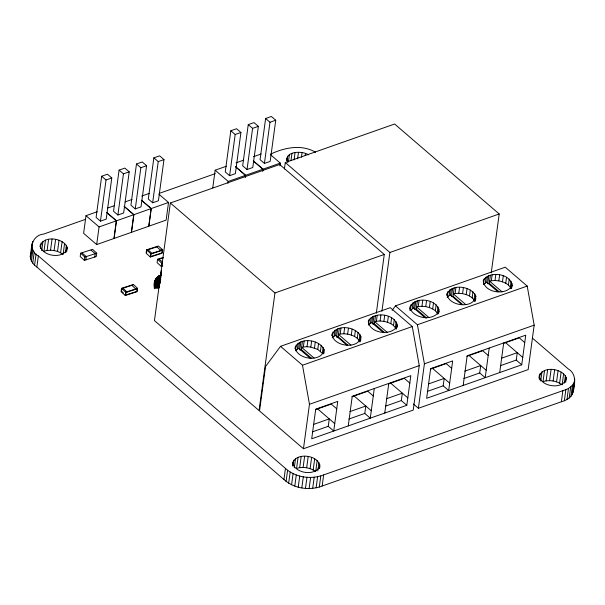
<?xml version="1.0" encoding="UTF-8"?>
<svg xmlns="http://www.w3.org/2000/svg" width="605" height="605" viewBox="0 0 605 605"><rect width="100%" height="100%" fill="white"/><g stroke="black" fill="none" stroke-linecap="round" stroke-linejoin="round"><path stroke-width="0.91" d="M154.963 283.677L155.78 279.018L157.519 279.472A2.745 0.628 30.3 0 1 159.327 280.538L160.181 281.272C155.606 278.602 153.39 281.053 154.162 286.619M159.221 283.957L159.947 280.728L158.502 278.376L158.366 276.598L160.166 275.494L160.582 275.615L157.292 277.922L157.678 279.223L159.871 280.796L159.977 281.491L159.213 283.11L158.51 288.124M158.782 283.813L159.221 280.765L160.143 279.858L159.138 277.309L159.788 275.547L158.986 275.986L158.2 277.808L158.843 280.017L160.075 281.499C158.654 279.684 154.358 277.998 154.789 281.983C154.963 284.486 161.013 283.337 159.213 283.11C157.217 283.639 153.496 281.983 155.485 279.578L156.461 280.546L158.578 280.576L160.423 278.474L158.684 276.651L157.534 276.916L155.75 279.374L158.011 281.159L160.121 281.953M157.353 284.282L158.26 279.601L157.633 278.308L158.094 276.47M40.225 244.874C40.686 256.875 65.658 259.916 67.268 247.4C63.291 237.561 42.668 235.005 39.968 246.727M308.558 154.842C302.129 150.418 283.624 151.076 287.556 162.238M292.525 466.009C291.784 450.846 322.253 454.295 319.576 468.535M295.217 346.937C295.709 359.741 322.352 362.985 324.068 349.637C319.818 339.208 298.242 336.456 294.99 348.631M332.047 333.968C332.538 346.771 359.173 350.015 360.89 336.667C356.64 326.239 335.064 323.486 331.812 335.662M397.114 326.11C396.124 313.844 373.882 310.781 368.286 321.202C369.277 333.468 391.518 336.539 397.114 326.11L396.888 327.804M409.895 310.365C409.426 294.59 441.158 298.212 438.746 313.065M446.974 293.493C447.466 306.289 474.101 309.533 475.825 296.185C471.567 285.764 449.991 283.011 446.74 295.187M512.042 285.636C511.051 273.369 488.81 270.299 483.214 280.728C484.204 292.994 506.445 296.057 512.042 285.636L511.815 287.33M539.259 375.274C539.72 387.276 564.692 390.316 566.303 377.8C562.302 367.674 540.424 365.322 538.881 378.057M161.399 270.647L161.248 275.003M160.204 280.486A2.738 0.771 53.7 0 1 159.304 279.54L159.251 277.975L160.998 277.362M160.96 274.216L161.437 270.284M154.351 285.84L155.251 280.145L156.627 279.881L159.947 280.728L156.529 277.952L160.166 275.494M157.209 288.29L158.102 282.596L159.826 279.918L159.387 278.383L157.534 276.916L158.276 278.557A2.745 0.499 48.9 0 0 159.66 280.138L160.113 280.561L158.82 276.349L161.013 275.547M160.945 274.012L161.149 275.192M160.03 280.637L157.86 278.988L156.135 278.474L155.682 279.155L156.529 277.952L159.478 280.327L158.812 277.438L159.138 276.689L160.892 276.069M532.332 338.036L568.148 368.831C576.754 373.724 575.037 384.379 573.011 392.395C571.559 397.621 566.235 400.412 561.372 401.773L322.162 486.019C309.631 490.874 293.977 488.666 283.942 479.515L36.852 267.032C32.352 263.992 28.397 257.98 31.248 252.565M85.426 219.373L43.628 234.097C32.103 235.035 27.331 250.281 38.357 255.923L285.447 468.399C295.482 477.549 311.136 479.757 323.66 474.91L562.869 390.656C567.74 389.302 573.064 386.504 574.516 381.279M573.011 392.395L574.75 379.161M30.25 256.702L31.989 243.475M32.125 246.084L32.753 241.448M30.552 258.864L32.057 247.748M31.392 261.02L32.897 249.91M32.738 263.13L34.243 252.02M34.576 265.149L36.081 254.04M36.852 267.032L38.357 255.923M40.414 248.511L41.163 242.96M41.715 250.591L42.963 241.327M45.496 240.094L43.999 251.204C50.381 249.268 57.778 250.349 63.101 254.463L64.606 243.346M47.092 250.455L48.589 239.346M50.533 250.243L52.038 239.126M54.095 250.576L55.599 239.459M57.528 251.43L59.033 240.321M60.606 252.754L62.103 241.645M65.37 252.716L66.368 245.312M66.641 252.035L67.268 247.4M80.654 253.185L80.2 256.512L84.39 260.362L96.286 256.543L96.739 253.208L92.55 249.358L80.654 253.185L84.844 257.027L84.39 260.362M97.216 211.735L85.993 215.69L83.611 233.326L96.679 244.571L113.944 238.491L116.326 220.848L106.692 212.567M82.091 253.071L86.326 256.55L85.88 259.885M91.007 250.205L95.25 253.684L94.796 257.019M101.67 176.244L96.104 217.407L100.46 221.158L106.215 219.131L111.781 177.968L107.425 174.217L101.67 176.244L106.026 179.995L100.46 221.158M96.679 244.571L99.069 226.928L85.993 215.69M119.094 170.111L113.536 211.274L117.892 215.017L123.647 212.99L129.213 171.828L124.849 168.084L119.094 170.111L123.458 173.854L117.892 215.017M106.858 212.506L116.493 220.795L114.111 238.43L131.368 232.358L133.758 214.715L124.123 206.426M136.48 163.985L130.914 205.148L135.27 208.899L141.025 206.872L146.591 165.709L142.236 161.958L136.48 163.985L140.836 167.736L135.27 208.899M121.514 288.32L121.068 291.655L125.258 295.505L137.154 291.678L137.6 288.351L133.41 284.501L121.514 288.32L125.704 292.17L125.258 295.505M121.605 290.302L121.839 288.577M122.951 288.214L127.141 292.064M124.244 206.388L133.879 214.669L131.489 232.312L148.754 226.232L151.137 208.589L141.502 200.308M131.875 285.348L136.064 289.198M153.859 157.867L148.293 199.022L152.657 202.773L158.412 200.747L163.978 159.584L159.614 155.84L153.859 157.867L158.223 161.611L152.657 202.773M141.623 200.263L151.258 208.551L148.875 226.187L166.133 220.107L168.523 202.471L158.888 194.182M146.561 249.835L146.115 253.17L150.305 257.019L162.193 253.192L162.647 249.865L158.457 246.016L146.561 249.835L150.751 253.684L150.305 257.019M146.531 252.686L146.765 250.954M147.998 249.729L152.188 253.578M156.922 246.863L161.111 250.712M163.494 257.375L157.542 259.28L157.096 262.615L161.285 266.465L162.768 265.981M154.214 287.957L155.304 281.083L157.746 276.969M154.57 288.351C154.676 284.078 155.614 277.536 160.892 276.689M155.47 283.442L156.34 278.512M155.069 288.691L156.158 281.817L158.313 278.451L157.005 277.415L158.548 279.26L157.519 279.472L156.975 278.277M158.979 259.174L162.624 262.101M156.082 283.314L156.521 280.206L157.376 278.595M155.81 288.033L157.043 281.461L160.612 277.491L158.964 276.069L157.444 277.014M156.642 284.206L157.678 279.223M156.498 288.214L157.421 282.406L159.765 279.298M162.223 250.349L161.875 252.943L150.721 256.528L151.076 253.934L162.223 250.349L161.028 249.252M158.041 284.463L158.578 280.576M157.897 288.26L158.608 283.185L159.871 280.796M161.285 266.465L161.732 263.13L157.542 259.28M161.709 265.973L162.057 263.379M170.353 203L154.449 320.605L259.053 410.561L274.95 292.949L170.353 203L279.669 164.5L384.273 254.448L376.318 313.254M159.017 287.889L159.947 282.285L159.387 280.41M160.007 281.786L159.758 283.624L159.69 281.227L156.627 279.881L156.075 278.542L159.977 281.491M212.756 187.845L215.138 170.202L226.361 166.246M230.815 130.763L225.249 171.918L229.613 175.669L235.368 173.643L240.926 132.48L236.57 128.736L230.815 130.763L235.179 134.507L229.613 175.669M227.964 183.3L228.214 181.447L215.138 170.202M248.247 124.622L242.681 165.785L247.037 169.529L252.792 167.502L258.358 126.347L254.002 122.596L248.247 124.622L252.603 128.366L247.037 169.529M245.222 177.22L245.479 175.367L235.844 167.078M245.388 177.167L245.645 175.306L235.322 166.428M265.625 118.497L260.059 159.66L264.423 163.411L270.17 161.384L275.736 120.221L271.38 116.47L265.625 118.497L269.989 122.248L264.423 163.411M262.653 171.086L262.903 169.226L253.268 160.945M262.774 171.041L263.024 169.181L253.389 160.9M279.911 165.891L280.289 163.108L270.654 154.82M284.395 169.06L285.28 162.526L394.604 124.017L499.201 213.973L491.252 272.772M286.43 159.924L286.679 158.071M286.997 160.786L287.625 156.158M288.419 161.936L289.417 154.525M290.952 160.703L291.958 153.292M294.045 159.947L295.051 152.543M297.615 158.805L298.492 152.324M301.426 157.285L302.054 152.657M305.238 155.372L305.487 153.519M295.543 349.97L296.223 344.895M295.421 350.817L297.342 349.077L298.144 343.156M297.342 349.077L298.741 348.397L299.543 342.475M300.851 341.84L299.747 349.955L301.343 349.569L311.711 358.485M301.343 349.569L302.44 341.454M283.942 479.515L285.447 468.399M314.086 358.077L301.638 347.376L303.347 346.967L304.149 341.038M286.089 481.444L287.594 470.327M288.653 483.206L290.158 472.089M303.347 346.967L307.022 346.733L307.824 340.812M292.548 463.929L292.797 462.084M292.994 465.721L293.743 460.163M291.572 484.764L293.077 473.655M294.287 467.794L295.543 458.53M323.108 347.406L322.306 353.328L317.761 349.418L310.819 347.088L311.62 341.159M298.076 457.297L296.571 468.414C302.961 466.47 310.357 467.552 315.681 471.666L317.186 460.549M294.786 486.087L296.284 474.97M314.487 348.004L315.288 342.082M299.672 467.657L301.169 456.548M298.22 487.146L299.725 476.029M303.46 448.744L309.465 404.299L302.492 365.223L280.531 346.332L265.542 366.524L259.53 410.969L303.46 448.744L413.238 410.084L419.25 365.632L412.277 326.556L390.308 307.665L280.531 346.332M317.761 349.418L318.563 343.496M303.113 467.446L304.618 456.329M301.812 487.91L303.309 476.8M320.431 351.233L321.232 345.311M306.674 467.778L308.179 456.662M323.501 353.865L324.068 349.637M305.472 488.379L306.969 477.262M323.819 353.539L324.046 351.845M310.108 468.633L311.613 457.524M309.125 488.53L310.63 477.413M313.178 469.964L314.683 458.847M332.364 337.008L333.052 331.926M312.702 488.356L314.199 477.247M332.251 337.847L334.164 336.108L334.966 330.186M334.164 336.108L335.563 335.435L336.365 329.506M317.822 470.849L318.948 462.515M316.113 487.88L317.61 476.763M336.675 336.244L337.673 328.87M319.349 468.308L319.848 464.602M347.822 345.1L338.142 336.781L339.269 328.485M319.289 487.093L320.786 475.984M350.908 345.107L338.467 334.406L340.169 333.998L340.97 328.069M348.246 425.92L352.246 396.283L410.818 375.66L406.81 405.289L311.711 438.784L315.712 409.154L337.749 401.387L333.748 431.025L328.25 426.306L329.256 418.894L313.39 424.483M322.162 486.019L323.66 474.91M340.169 333.998L343.844 333.763L344.646 327.842M359.771 341.848C357.85 337.053 352.314 335.117 347.641 334.119L348.442 328.197M351.308 335.034L352.11 329.112M354.583 336.448L355.385 330.527M357.252 338.263L358.054 332.342M359.128 340.358L359.93 334.436M360.209 341.742L360.89 336.667M360.64 340.57L360.867 338.876M368.604 324.242L369.292 319.16M368.49 325.089L370.411 323.342L371.213 317.421M370.411 323.342L371.81 322.669L372.612 316.74M373.913 316.105L372.816 324.227L374.412 323.834L384.092 332.16M374.412 323.834L375.508 315.719M387.147 332.342L374.707 321.648L376.416 321.232L377.217 315.303M374.283 388.523L370.275 418.153L364.785 413.434L365.791 406.023L349.924 411.612M376.416 321.232L380.091 320.998L380.893 315.076M381.929 311.28L389.877 252.474L285.28 162.526M396.018 329.082C394.097 324.288 388.561 322.352 383.888 321.353L384.689 315.432M387.548 322.268L388.349 316.347M390.83 323.683L391.632 317.761M393.5 325.498L394.301 319.576M395.375 327.592L396.177 321.671M384.772 413.049L388.781 383.419M396.449 328.976L397.137 323.902M409.918 308.157L410.152 306.463M411.158 304.413L410.356 310.342L413.669 307.922L414.47 301.993M412.27 308.603L413.071 302.674M406.81 405.289L401.319 400.57L402.325 393.159L386.459 398.748M415.779 301.358L414.682 309.48L416.27 309.095L426.638 318.011M416.27 309.095L417.367 300.972M429.013 317.602L416.573 306.901L418.274 306.485L419.076 300.564M418.274 306.485L421.95 306.259L422.751 300.33M437.876 314.335C435.955 309.541 430.42 307.605 425.746 306.614L426.548 300.685M429.414 307.529L430.215 301.6M395.458 305.858L505.243 267.191L527.205 286.074L534.177 325.15L528.165 369.602L418.388 408.269L424.4 363.817L417.42 324.741L395.458 305.858L392.131 310.342M432.688 308.943L433.49 303.014M435.358 310.758L436.16 304.829M437.233 312.853L438.035 306.924M438.428 313.39L438.996 309.155M447.292 296.526L447.98 291.444M447.178 297.373L449.099 295.633L449.901 289.704M449.099 295.633L450.491 294.953L451.292 289.024M451.602 295.769L452.601 288.388M462.749 304.625L453.069 296.299L454.196 288.003M465.835 304.633L453.395 293.932L455.096 293.516L455.898 287.594M463.173 385.438L467.173 355.808L525.745 335.178L521.737 364.807L426.638 398.309L430.647 368.672L452.676 360.913L448.676 390.543L443.185 385.824L444.183 378.412L428.317 384.001M455.096 293.516L458.772 293.289L459.573 287.36M474.698 301.366C472.777 296.579 467.249 294.635 462.575 293.644L463.377 287.715M466.236 294.559L467.037 288.63M469.51 295.974L470.312 290.045M472.18 297.789L472.981 291.86M474.063 299.883L474.864 293.954M475.137 301.267L475.825 296.185M475.568 300.095L475.795 298.401M484.219 278.678L483.418 284.607L486.738 282.187L487.539 276.258M485.339 282.868L486.14 276.939M488.84 275.623L487.743 283.745L489.339 283.359L499.019 291.678M489.339 283.359L490.436 275.237M502.082 291.867L489.634 281.166L491.343 280.75L492.145 274.829M489.211 348.041L485.21 377.679L479.72 372.96L480.718 365.549L464.852 371.137M491.343 280.75L495.019 280.523L495.82 274.594M510.945 288.6C509.024 283.813 503.489 281.87 498.815 280.879L499.617 274.95M502.475 281.794L503.277 275.865M505.757 283.208L506.559 277.279M508.427 285.023L509.228 279.094M510.302 287.118L511.104 281.189M499.707 372.574L503.708 342.937M511.376 288.502L512.064 283.42M521.737 364.807L516.246 360.088L517.252 352.677L501.386 358.266M539.32 379.842L540.197 373.361M540.749 380.991L541.997 371.727M544.53 370.494L543.033 381.604C549.166 379.759 556.282 380.636 561.516 384.432M546.126 380.855L547.631 369.746M549.567 380.643L551.072 369.526M553.129 380.976L554.634 369.859M556.562 381.831L558.067 370.721M559.64 383.162L561.137 372.045M562.136 384.863L563.641 373.746M561.372 401.773L562.869 390.656M564.404 383.116L565.403 375.713M565.675 382.436L566.303 377.8M564.344 400.782L565.841 389.673M566.968 399.527L568.473 388.41M569.192 398.022L570.697 386.913M570.961 396.305L572.466 385.196M572.247 394.415L573.752 383.305M159.312 284.01L159.758 281.023M159.97 279.934A2.738 1.27 64.5 0 1 159.569 279.381L159.463 278.655L158.276 278.557L159.138 277.309M157.292 277.922L158.344 276.485M319.826 466.682C314.464 476.037 296.957 473.602 292.775 464.156M438.973 311.371C433.256 321.353 414.576 318.752 410.122 308.679M154.978 281.212L154.789 281.983L154.903 281.023L156.461 280.546M158.82 276.349L158.003 277.302L158.056 278.761L160.847 276.591M156.037 278.988L155.114 280.72L155.326 282.785L156.755 282.142L158.76 282.701L160.128 282.429M159.259 276.167L158.737 278.217A2.745 1.028 58.9 0 0 159.864 279.994L159.304 279.54M155.682 279.155C154.577 280.644 158.207 282.422 159.947 282.285M156.166 278.724L156.687 278.058L157.897 280.357M156.415 278.988L157.466 277.718M157.171 277.506L156.075 278.542M157.633 278.308L160.423 276.16L159.599 275.729L158.465 276.266M159.826 279.918L160.794 279.064L160.423 278.474M157.64 277.597L159.138 276.689M159.251 275.774L159.478 275.782M158.366 276.598L157.913 276.893L158.502 278.376M155.447 282.164L156.755 282.142M156.438 283.397L157.232 283.027L157.829 283.662M155.825 283.125L157.421 282.406L158.518 283.639M106.026 179.995L111.781 177.968M123.458 173.854L129.213 171.828M140.836 167.736L146.591 165.709M158.223 161.611L163.978 159.584M235.179 134.507L240.926 132.48M252.603 128.366L258.358 126.347M269.989 122.248L275.736 120.221M107.735 208.029L114.64 205.594M125.114 201.904L132.019 199.476M141.638 196.088L149.405 193.35M236.018 162.843L243.785 160.113M253.404 156.725L261.171 153.988M159.236 193.381L215.259 173.65M270.39 154.23C284.327 147.597 301.532 143.967 315.613 152.271M99.069 226.928L116.326 220.848M116.493 220.795L133.758 214.715M133.879 214.669L151.137 208.589M151.258 208.551L168.523 202.471M228.214 181.447L245.479 175.367M245.645 175.306L262.903 169.226M263.024 169.181L280.289 163.108M274.95 292.949L384.273 254.448M389.877 252.474L499.201 213.973M302.492 365.223L412.277 326.556M417.42 324.741L527.205 286.074M309.465 404.299L419.25 365.632M424.4 363.817L534.177 325.15M315.394 409.668L331.26 404.08L336.751 408.798M351.928 396.797L367.795 391.208L373.285 395.935M388.463 383.933L404.329 378.344L409.819 383.063M430.321 369.186L446.188 363.597L451.678 368.324M466.856 356.322L482.722 350.734L488.212 355.453M503.39 343.451L519.256 337.862L524.747 342.589M312.384 431.887L328.25 426.306M348.919 419.023L364.785 413.434M385.453 406.159L401.319 400.57M427.319 391.412L443.185 385.824M463.853 378.541L479.72 372.96M500.38 365.677L516.246 360.088M84.844 257.027L96.739 253.208M146.886 250.092L157.202 246.772M150.751 253.684L162.647 249.865M158.722 259.258L163.441 257.745M122.694 288.298L132.987 284.993M125.704 292.17L137.6 288.351M157.398 280.788L158.404 280.546L158.291 279.51M451.481 296.692L453.069 296.299M336.546 337.166L338.142 336.781M158.54 280.78L159.811 280.924L160.075 281.499M159.879 280.818L157.519 279.472M495.019 280.523L498.815 280.879M458.772 293.289L462.575 293.644M421.95 306.259L425.746 306.614M380.091 320.998L383.888 321.353M343.844 333.763L347.641 334.119M307.022 346.733L310.819 347.088M159.637 283.276L158.344 282.036M157.141 280.516L155.78 279.472M155.84 280.675L155.251 280.145M159.138 283.503L157.686 281.779M159.062 279.76L159.66 280.138M156.158 281.817L155.092 280.402L154.971 282.391M157.277 279.979L156.43 279.056M159.569 279.381L160.143 279.858M486.738 282.187L497.794 291.701M450.491 294.953L461.555 304.466M505.281 342.392L522.743 357.404M468.754 355.256L486.208 370.268M413.669 307.922L425.421 318.026M432.22 368.127L449.674 383.139M371.81 322.669L382.867 332.175M335.563 335.435L346.627 344.941M390.354 382.867L407.815 397.878M413.427 404.004L418.388 408.269M298.741 348.397L310.494 358.508M353.819 395.738L371.281 410.75M317.285 408.602L334.746 423.613M121.492 291.171L123.284 292.812M158.313 278.451L159.334 279.419M158.737 278.217L159.228 278.754M159.387 278.383L160.665 279.979M158.639 281.476L159.342 282.701L160.053 282.686L158.986 280.932M161.051 272.779L161.142 274.806L161.013 272.484M158.82 278.92L158.85 279.964M126.029 292.419L125.681 295.013L136.828 291.428L137.184 288.835L126.029 292.419"/></g></svg>
